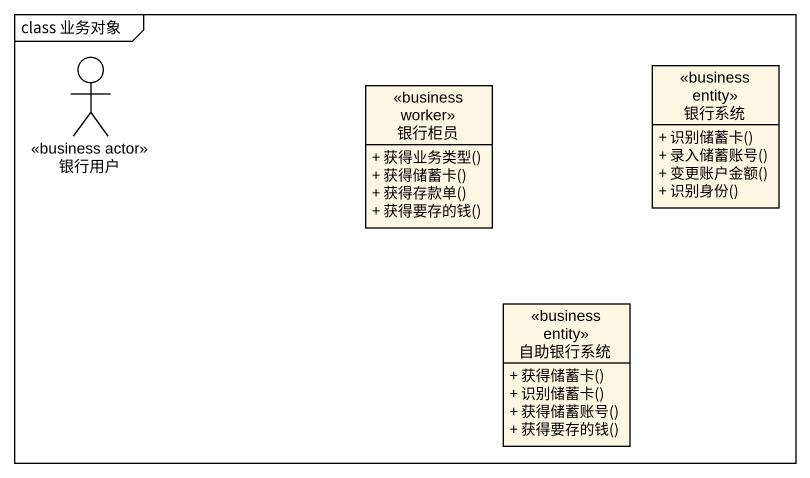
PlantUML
@startuml
mainframe class 业务对象
allowmixing
hide circle
hide empty members
skinparam classAttributeIconSize 0
actor 银行用户 <<business actor>>
class 银行系统 <<business entity>> {
  + 识别储蓄卡()
  + 录入储蓄账号()
  + 变更账户金额()
  + 识别身份()
}
class 银行柜员 <<business worker>> {
  + 获得业务类型()
  + 获得储蓄卡()
  + 获得存款单()
  + 获得要存的钱()
}
class 自助银行系统 <<business entity>> {
  + 获得储蓄卡()
  + 识别储蓄卡()
  + 获得储蓄账号()
  + 获得要存的钱()
}
@enduml
